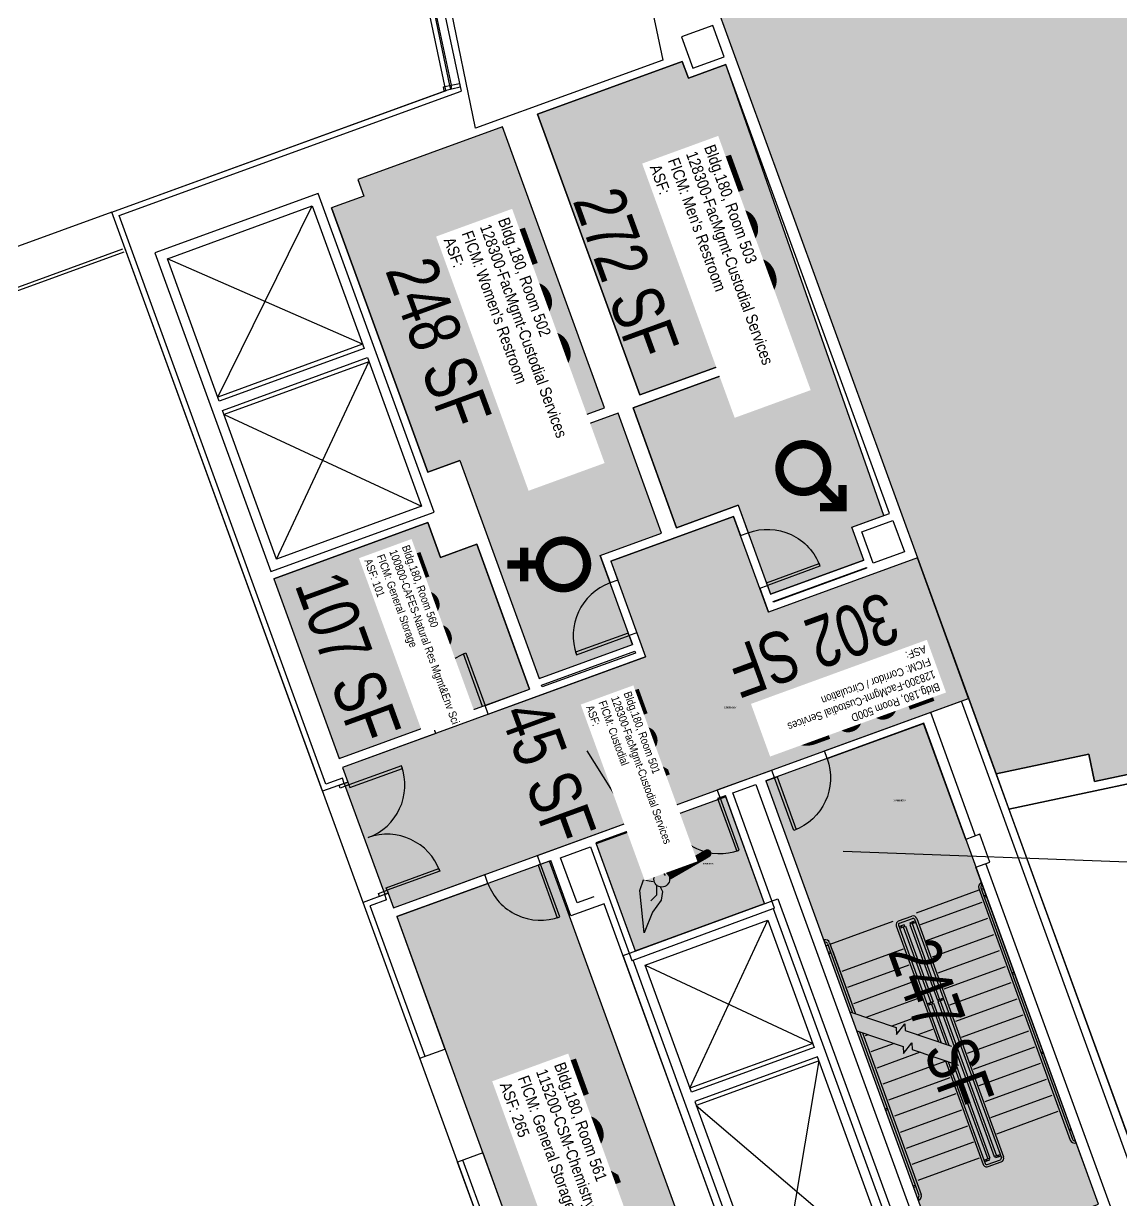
# Model space of a CAD drawing. Header units: inches. Extents: x 69212140 to 69217823, y 27675428 to 27678928.
# Drawn here: x 69214356 to 69215062, y 27677492 to 27678248 of the extents above; entities that cross this region are included whole.
import ezdxf
from ezdxf.enums import TextEntityAlignment as Align

# ---------------------------------------------------------------- set-up
doc = ezdxf.new("R2010")
doc.units = ezdxf.units.IN
doc.header["$LTSCALE"] = 0.25
doc.header["$MEASUREMENT"] = 0
doc.layers.get('0').update_dxf_attribs({"linetype": 'CONTINUOUS'})
for name, color, linetype in [('A-DOOR', 2, 'CONTINUOUS'), ('A-FLOR', 3, 'CONTINUOUS'), ('A-GLAZ', 1, 'CONTINUOUS'), ('A-IDEN-ICON', 4, 'CONTINUOUS'), ('A-IDEN-RNUM', 7, 'CONTINUOUS'), ('A-IDEN-SNUM', 4, 'CONTINUOUS'), ('A-IDEN-VNUM', 4, 'CONTINUOUS'), ('A-ROOF', 2, 'CONTINUOUS'), ('A-WALL', 5, 'CONTINUOUS'), ('AREA-ASSIGN', 7, 'CONTINUOUS'), ('AREA-GROSS', 1, 'CONTINUOUS'), ('AREA-TEXT', 3, 'CONTINUOUS'), ('Rooms-Category-Color', 7, 'CONTINUOUS'), ('Rooms-College-Color', 7, 'CONTINUOUS'), ('Rooms-Department-Color', 7, 'CONTINUOUS'), ('Rooms-Division-Color', 7, 'CONTINUOUS'), ('Rooms-Information', 7, 'CONTINUOUS')]:
    doc.layers.add(name, color=color, linetype=linetype)
doc.styles.add('CP_AREA', font='arial.ttf', dxfattribs={"height": 15})
doc.styles.add('CP_ROOMSNUMBER', font='arial.ttf', dxfattribs={"height": 1})
doc.styles.add('CP_ROOMVNUMBER', font='arial.ttf', dxfattribs={"width": 0.85, "height": 0.075})

# ---------------------------------------------------------------- blocks, each defined once
blk = doc.blocks.new('Z08D36')
at = {"linetype": 'Continuous', "lineweight": -3}
blk.add_lwpolyline([(-18, 0), (-16.25, 0), (-16.25, 36), (-18, 36)], close=True, dxfattribs=at)
blk.add_arc((-18, 0), 36, 0, 90)
blk = doc.blocks.new('Z08DD72')
at = {"linetype": 'Continuous', "lineweight": -3}
for points in [[(-36, 0), (-34.25, 0), (-34.25, 36), (-36, 36)], [(36, 0), (34.25, 0), (34.25, 36), (36, 36)]]:
    blk.add_lwpolyline(points, close=True, dxfattribs=at)
for centre, start, end in [((-36, 0), 0, 90), ((36, 0), 90, 180)]:
    blk.add_arc(centre, 36, start, end)
blk = doc.blocks.new('door-30')
blk.add_lwpolyline([(0, 0), (1.75, 0), (1.75, 36), (0, 36)], close=True)
blk.add_arc((0, 0), 36, 0, 90)
blk = doc.blocks.new('CPWOMEN')
at = {"const_width": 0.015}
blk.add_lwpolyline([(-0.0375, 0, 1), (0.0475, 0, 1)], format="xyb", close=True, dxfattribs=at)
for points in [[(0.005, -0.04), (0.005, -0.1)], [(-0.025, -0.07), (0.035, -0.07)]]:
    blk.add_lwpolyline(points, dxfattribs=at)
blk = doc.blocks.new('CPMEN')
at = {"const_width": 0.015}
for points in [[(0.055, 0.01), (0.055, 0.05), (0.015, 0.05)], [(0.0151, 0.0101), (0.055, 0.05)]]:
    blk.add_lwpolyline(points, dxfattribs=at)
blk.add_lwpolyline([(-0.0575, -0.02, 1), (0.0275, -0.02, 1)], format="xyb", close=True, dxfattribs=at)
blk = doc.blocks.new('CPCUST')
for p, q in [((0.0262, -0.0408), (0.0446, -0.0406)), ((0.0297, -0.0341), (0.0376, -0.0302)), ((0.0376, -0.0302), (0.0533, -0.0324)), ((0.0446, -0.0406), (0.0543, -0.0505)), ((0.0533, -0.0324), (0.0745, -0.0479)), ((0.0171, -0.0639), (0.02, -0.0466)), ((0.1117, -0.0625), (0.0358, -0.0705)), ((0.0745, -0.0479), (0.1117, -0.0625)), ((0.0358, -0.0705), (0.0171, -0.0639))]:
    blk.add_line(p, q)
at = {"const_width": 0.015}
blk.add_lwpolyline([(-0.03, 0.05), (0.01, -0.0193)], dxfattribs=at)
at = {"const_width": 0.0075}
blk.add_lwpolyline([(-0.0332, 0.0481, 1), (-0.0268, 0.0519, 1)], format="xyb", close=True, dxfattribs=at)
blk.add_circle((0.0158, -0.0313), 0.0141)

msp = doc.modelspace()

# ---------------------------------------------------------------- hatches: boundary and pattern name
at = {"layer": 'Rooms-Category-Color', "true_color": 0xadadad}
for points in [[(69215315.18, 27678367.39), (69215160.23, 27678367.39), (69215157.59, 27678348.6), (69215097.52, 27678348.49), (69215097.52, 27678366.49), (69214986.9, 27678366.49), (69214986.9, 27678348.51), (69214842.9, 27678348.51), (69214842.9, 27678372.51), (69214741.07, 27678372.51), (69214766.4, 27678252.86), (69214799.67, 27678264.97), (69214930.75, 27677904.84), (69214981.25, 27677766.09), (69215040.74, 27677778.79), (69215044.49, 27677761.19), (69215285.82, 27677812.48), (69215282.08, 27677830.09), (69215375.98, 27677850.05), (69215380.97, 27677826.57), (69215520.1, 27677856.18), (69215498.61, 27677957.26), (69215315.18, 27677957.26), (69215315.18, 27677990.01), (69215336.69, 27677990.01), (69215336.69, 27678176.01), (69215315.18, 27678176.01)], [(69214779.52, 27678223.84), (69214686.49, 27678189.99), (69214752.16, 27678009.57), (69214808.54, 27678030.09), (69214810.68, 27678024.21), (69214747.84, 27678001.34), (69214775.88, 27677924.29), (69214815.47, 27677938.68), (69214836.25, 27677881.6), (69214896.15, 27677903.4), (69214888.46, 27677924.55), (69214909.13, 27677932.08), (69214807.61, 27678221.97), (69214783.41, 27678213.17)], [(69214554.12, 27678129.71), (69214615.91, 27677959.97), (69214636.58, 27677967.49), (69214687.54, 27677827.49), (69214747.44, 27677849.28), (69214726.67, 27677906.36), (69214766.25, 27677920.77), (69214738.21, 27677997.84), (69214675.36, 27677974.96), (69214673.23, 27677980.84), (69214729.61, 27678001.35), (69214663.94, 27678181.77), (69214570.91, 27678147.92), (69214574.82, 27678137.25)], [(69214930.75, 27677904.84), (69214834.9, 27677869.95), (69214812.5, 27677931.49), (69214733.57, 27677902.76), (69214755.97, 27677841.22), (69214561.11, 27677770.25), (69214564.53, 27677760.86), (69214562.24, 27677760.02), (69214588.23, 27677688.61), (69214590.52, 27677689.44), (69214593.94, 27677680.06), (69214963.58, 27677814.62)], [(69214833.19, 27677761.56), (69214945.56, 27677452.63), (69215047.05, 27677489.57), (69214934.88, 27677798.59)], [(69214724.14, 27677721.09), (69214749.3, 27677652.31), (69214832.36, 27677682.79), (69214807.48, 27677751.41)]]:
    msp.add_hatch(color=253, dxfattribs=at).paths.add_polyline_path(points)
at = {"layer": 'Rooms-Category-Color', "true_color": 0xe3c5e1}
for points in [[(69214516.98, 27677891.51), (69214559.05, 27677775.93), (69214681.33, 27677820.43), (69214672.09, 27677845.8), (69214647.41, 27677913.6), (69214624.16, 27677905.14), (69214616, 27677927.55)], [(69214595.99, 27677674.42), (69214721.44, 27677329.74), (69214819.53, 27677365.44), (69214694.08, 27677710.11)]]:
    msp.add_hatch(color=254, dxfattribs=at).paths.add_polyline_path(points)
at = {"layer": 'Rooms-College-Color', "true_color": 0xadadad}
for points in [[(69215315.18, 27678367.39), (69215160.23, 27678367.39), (69215157.59, 27678348.6), (69215097.52, 27678348.49), (69215097.52, 27678366.49), (69214986.9, 27678366.49), (69214986.9, 27678348.51), (69214842.9, 27678348.51), (69214842.9, 27678372.51), (69214741.07, 27678372.51), (69214766.4, 27678252.86), (69214799.67, 27678264.97), (69214930.75, 27677904.84), (69214981.25, 27677766.09), (69215040.74, 27677778.79), (69215044.49, 27677761.19), (69215285.82, 27677812.48), (69215282.08, 27677830.09), (69215375.98, 27677850.05), (69215380.97, 27677826.57), (69215520.1, 27677856.18), (69215498.61, 27677957.26), (69215315.18, 27677957.26), (69215315.18, 27677990.01), (69215336.69, 27677990.01), (69215336.69, 27678176.01), (69215315.18, 27678176.01)], [(69214779.52, 27678223.84), (69214686.49, 27678189.99), (69214752.16, 27678009.57), (69214808.54, 27678030.09), (69214810.68, 27678024.21), (69214747.84, 27678001.34), (69214775.88, 27677924.29), (69214815.47, 27677938.68), (69214836.25, 27677881.6), (69214896.15, 27677903.4), (69214888.46, 27677924.55), (69214909.13, 27677932.08), (69214807.61, 27678221.97), (69214783.41, 27678213.17)], [(69214554.12, 27678129.71), (69214615.91, 27677959.97), (69214636.58, 27677967.49), (69214687.54, 27677827.49), (69214747.44, 27677849.28), (69214726.67, 27677906.36), (69214766.25, 27677920.77), (69214738.21, 27677997.84), (69214675.36, 27677974.96), (69214673.23, 27677980.84), (69214729.61, 27678001.35), (69214663.94, 27678181.77), (69214570.91, 27678147.92), (69214574.82, 27678137.25)], [(69214930.75, 27677904.84), (69214834.9, 27677869.95), (69214812.5, 27677931.49), (69214733.57, 27677902.76), (69214755.97, 27677841.22), (69214561.11, 27677770.25), (69214564.53, 27677760.86), (69214562.24, 27677760.02), (69214588.23, 27677688.61), (69214590.52, 27677689.44), (69214593.94, 27677680.06), (69214963.58, 27677814.62)], [(69214833.19, 27677761.56), (69214945.56, 27677452.63), (69215047.05, 27677489.57), (69214934.88, 27677798.59)], [(69214724.14, 27677721.09), (69214749.3, 27677652.31), (69214832.36, 27677682.79), (69214807.48, 27677751.41)]]:
    msp.add_hatch(color=253, dxfattribs=at).paths.add_polyline_path(points)
at = {"layer": 'Rooms-College-Color', "true_color": 0xffe090}
for points in [[(69214516.98, 27677891.51), (69214559.05, 27677775.93), (69214681.33, 27677820.43), (69214672.09, 27677845.8), (69214647.41, 27677913.6), (69214624.16, 27677905.14), (69214616, 27677927.55)], [(69214595.99, 27677674.42), (69214721.44, 27677329.74), (69214819.53, 27677365.44), (69214694.08, 27677710.11)]]:
    msp.add_hatch(color=41, dxfattribs=at).paths.add_polyline_path(points)
at = {"layer": 'Rooms-Department-Color', "true_color": 0xacacac}
for points in [[(69215315.18, 27678367.39), (69215160.23, 27678367.39), (69215157.59, 27678348.6), (69215097.52, 27678348.49), (69215097.52, 27678366.49), (69214986.9, 27678366.49), (69214986.9, 27678348.51), (69214842.9, 27678348.51), (69214842.9, 27678372.51), (69214741.07, 27678372.51), (69214766.4, 27678252.86), (69214799.67, 27678264.97), (69214930.75, 27677904.84), (69214981.25, 27677766.09), (69215040.74, 27677778.79), (69215044.49, 27677761.19), (69215285.82, 27677812.48), (69215282.08, 27677830.09), (69215375.98, 27677850.05), (69215380.97, 27677826.57), (69215520.1, 27677856.18), (69215498.61, 27677957.26), (69215315.18, 27677957.26), (69215315.18, 27677990.01), (69215336.69, 27677990.01), (69215336.69, 27678176.01), (69215315.18, 27678176.01)], [(69214779.52, 27678223.84), (69214686.49, 27678189.99), (69214752.16, 27678009.57), (69214808.54, 27678030.09), (69214810.68, 27678024.21), (69214747.84, 27678001.34), (69214775.88, 27677924.29), (69214815.47, 27677938.68), (69214836.25, 27677881.6), (69214896.15, 27677903.4), (69214888.46, 27677924.55), (69214909.13, 27677932.08), (69214807.61, 27678221.97), (69214783.41, 27678213.17)], [(69214554.12, 27678129.71), (69214615.91, 27677959.97), (69214636.58, 27677967.49), (69214687.54, 27677827.49), (69214747.44, 27677849.28), (69214726.67, 27677906.36), (69214766.25, 27677920.77), (69214738.21, 27677997.84), (69214675.36, 27677974.96), (69214673.23, 27677980.84), (69214729.61, 27678001.35), (69214663.94, 27678181.77), (69214570.91, 27678147.92), (69214574.82, 27678137.25)], [(69214930.75, 27677904.84), (69214834.9, 27677869.95), (69214812.5, 27677931.49), (69214733.57, 27677902.76), (69214755.97, 27677841.22), (69214561.11, 27677770.25), (69214564.53, 27677760.86), (69214562.24, 27677760.02), (69214588.23, 27677688.61), (69214590.52, 27677689.44), (69214593.94, 27677680.06), (69214963.58, 27677814.62)], [(69214833.19, 27677761.56), (69214945.56, 27677452.63), (69215047.05, 27677489.57), (69214934.88, 27677798.59)], [(69214724.14, 27677721.09), (69214749.3, 27677652.31), (69214832.36, 27677682.79), (69214807.48, 27677751.41)]]:
    msp.add_hatch(color=253, dxfattribs=at).paths.add_polyline_path(points)
at = {"layer": 'Rooms-Department-Color', "true_color": 0xe3c5e1}
msp.add_hatch(color=254, dxfattribs=at).paths.add_polyline_path([(69214516.98, 27677891.51), (69214559.05, 27677775.93), (69214681.33, 27677820.43), (69214672.09, 27677845.8), (69214647.41, 27677913.6), (69214624.16, 27677905.14), (69214616, 27677927.55)])
at = {"layer": 'Rooms-Department-Color', "true_color": 0xffe090}
msp.add_hatch(color=41, dxfattribs=at).paths.add_polyline_path([(69214595.99, 27677674.42), (69214721.44, 27677329.74), (69214819.53, 27677365.44), (69214694.08, 27677710.11)])
at = {"layer": 'Rooms-Division-Color', "true_color": 0xadadad}
for points in [[(69215315.18, 27678367.39), (69215160.23, 27678367.39), (69215157.59, 27678348.6), (69215097.52, 27678348.49), (69215097.52, 27678366.49), (69214986.9, 27678366.49), (69214986.9, 27678348.51), (69214842.9, 27678348.51), (69214842.9, 27678372.51), (69214741.07, 27678372.51), (69214766.4, 27678252.86), (69214799.67, 27678264.97), (69214930.75, 27677904.84), (69214981.25, 27677766.09), (69215040.74, 27677778.79), (69215044.49, 27677761.19), (69215285.82, 27677812.48), (69215282.08, 27677830.09), (69215375.98, 27677850.05), (69215380.97, 27677826.57), (69215520.1, 27677856.18), (69215498.61, 27677957.26), (69215315.18, 27677957.26), (69215315.18, 27677990.01), (69215336.69, 27677990.01), (69215336.69, 27678176.01), (69215315.18, 27678176.01)], [(69214779.52, 27678223.84), (69214686.49, 27678189.99), (69214752.16, 27678009.57), (69214808.54, 27678030.09), (69214810.68, 27678024.21), (69214747.84, 27678001.34), (69214775.88, 27677924.29), (69214815.47, 27677938.68), (69214836.25, 27677881.6), (69214896.15, 27677903.4), (69214888.46, 27677924.55), (69214909.13, 27677932.08), (69214807.61, 27678221.97), (69214783.41, 27678213.17)], [(69214554.12, 27678129.71), (69214615.91, 27677959.97), (69214636.58, 27677967.49), (69214687.54, 27677827.49), (69214747.44, 27677849.28), (69214726.67, 27677906.36), (69214766.25, 27677920.77), (69214738.21, 27677997.84), (69214675.36, 27677974.96), (69214673.23, 27677980.84), (69214729.61, 27678001.35), (69214663.94, 27678181.77), (69214570.91, 27678147.92), (69214574.82, 27678137.25)], [(69214930.75, 27677904.84), (69214834.9, 27677869.95), (69214812.5, 27677931.49), (69214733.57, 27677902.76), (69214755.97, 27677841.22), (69214561.11, 27677770.25), (69214564.53, 27677760.86), (69214562.24, 27677760.02), (69214588.23, 27677688.61), (69214590.52, 27677689.44), (69214593.94, 27677680.06), (69214963.58, 27677814.62)], [(69214833.19, 27677761.56), (69214945.56, 27677452.63), (69215047.05, 27677489.57), (69214934.88, 27677798.59)], [(69214724.14, 27677721.09), (69214749.3, 27677652.31), (69214832.36, 27677682.79), (69214807.48, 27677751.41)]]:
    msp.add_hatch(color=253, dxfattribs=at).paths.add_polyline_path(points)
at = {"layer": 'Rooms-Division-Color', "true_color": 0xe3c5e1}
msp.add_hatch(color=254, dxfattribs=at).paths.add_polyline_path([(69214516.98, 27677891.51), (69214559.05, 27677775.93), (69214681.33, 27677820.43), (69214672.09, 27677845.8), (69214647.41, 27677913.6), (69214624.16, 27677905.14), (69214616, 27677927.55)])
at = {"layer": 'Rooms-Division-Color', "true_color": 0xffe090}
msp.add_hatch(color=41, dxfattribs=at).paths.add_polyline_path([(69214595.99, 27677674.42), (69214721.44, 27677329.74), (69214819.53, 27677365.44), (69214694.08, 27677710.11)])

# ---------------------------------------------------------------- linework, layer by layer
at = {"layer": 'A-DOOR'}
for points in [[(69214559.58, 27677756.92), (69214558.89, 27677758.8), (69214564.53, 27677760.86), (69214565.22, 27677758.98)], [(69214584.89, 27677687.39), (69214584.2, 27677689.27), (69214589.84, 27677691.32), (69214590.52, 27677689.44)]]:
    msp.add_lwpolyline(points, close=True, dxfattribs=at)
at = {"layer": 'A-FLOR'}
for p, q in [((69214972.15, 27677694.8), (69214971.63, 27677696.22)), ((69214970.07, 27677692.48), (69215028.9, 27677530.83)), ((69214971.48, 27677692.99), (69215030.31, 27677531.35)), ((69214974.78, 27677688.25), (69214973.39, 27677687.74)), ((69214975.12, 27677687.31), (69214973.73, 27677686.8)), ((69214932.74, 27677669.31), (69214972.2, 27677683.68)), ((69214784.41, 27677564.25), (69214834.46, 27677672.1)), ((69214918.6, 27677671.62), (69214927.06, 27677674.69)), ((69214919.11, 27677670.21), (69214927.57, 27677673.28)), ((69214927.81, 27677671.16), (69214929.22, 27677671.68)), ((69214928.85, 27677672.69), (69214984.6, 27677519.52)), ((69214930.26, 27677673.2), (69214986.01, 27677520.03)), ((69214936.5, 27677658.98), (69214975.96, 27677673.34)), ((69214917.1, 27677668.41), (69214944.18, 27677594.01)), ((69214918.51, 27677668.92), (69214946, 27677593.4)), ((69214920.3, 27677668.43), (69214918.89, 27677667.92)), ((69214920.64, 27677667.49), (69214919.23, 27677666.98)), ((69214921.58, 27677667.83), (69214922.99, 27677668.35)), ((69214921.58, 27677667.83), (69214939.28, 27677619.19)), ((69214922.99, 27677668.35), (69214940.68, 27677619.71)), ((69214927.21, 27677669.88), (69214925.8, 27677669.37)), ((69214925.8, 27677669.37), (69214943.5, 27677620.73)), ((69214927.21, 27677669.88), (69214944.91, 27677621.24)), ((69214928.15, 27677670.22), (69214929.56, 27677670.74)), ((69214871.13, 27677658.03), (69214870.61, 27677659.45)), ((69214872.81, 27677657.08), (69214889.02, 27677612.53)), ((69214874.22, 27677657.59), (69214890.84, 27677611.92)), ((69214940.26, 27677648.64), (69214979.73, 27677663)), ((69214874.71, 27677651.85), (69214873.28, 27677651.33)), ((69214875.05, 27677650.91), (69214873.63, 27677650.39)), ((69214876, 27677652.69), (69214890.84, 27677611.92)), ((69214921.47, 27677653.5), (69214882, 27677639.14)), ((69214944.03, 27677638.3), (69214983.49, 27677652.67)), ((69214755.68, 27677643.18), (69214863.34, 27677592.97)), ((69214925.23, 27677643.17), (69214885.76, 27677628.8)), ((69214947.79, 27677627.97), (69214987.25, 27677642.33)), ((69214992.82, 27677638.67), (69214991.41, 27677638.16)), ((69214993.16, 27677637.73), (69214991.75, 27677637.22)), ((69214928.99, 27677632.83), (69214889.52, 27677618.47)), ((69214951.55, 27677617.63), (69214991.01, 27677631.99)), ((69214932.75, 27677622.49), (69214897.53, 27677609.68)), ((69214938.34, 27677618.85), (69214936.93, 27677618.34)), ((69214939.28, 27677619.19), (69214940.69, 27677619.71)), ((69214939.62, 27677618.25), (69214941.03, 27677618.77)), ((69214939.62, 27677618.25), (69214949.03, 27677592.38)), ((69214941.03, 27677618.77), (69214950.85, 27677591.77)), ((69214944.91, 27677621.24), (69214943.5, 27677620.73)), ((69214945.25, 27677620.3), (69214943.84, 27677619.79)), ((69214943.84, 27677619.79), (69214962.06, 27677569.67)), ((69214945.25, 27677620.3), (69214963.47, 27677570.18)), ((69214945.84, 27677621.58), (69214947.26, 27677622.1)), ((69214946.19, 27677620.64), (69214947.6, 27677621.16)), ((69214955.31, 27677607.29), (69214994.78, 27677621.66)), ((69214936.52, 27677612.16), (69214914.26, 27677604.06)), ((69214938.68, 27677617.91), (69214937.27, 27677617.4)), ((69214959.07, 27677596.96), (69214998.54, 27677611.32)), ((69214893.47, 27677600.32), (69214931.64, 27677495.44)), ((69214895.29, 27677599.71), (69214933.05, 27677495.95)), ((69214895.29, 27677599.71), (69214933.05, 27677495.95)), ((69214898.94, 27677598.48), (69214897.05, 27677597.79)), ((69214940.28, 27677601.82), (69214930.99, 27677598.44)), ((69214962.84, 27677586.62), (69215002.3, 27677600.98)), ((69214915.67, 27677592.86), (69214900.81, 27677587.46)), ((69214944.04, 27677591.48), (69214943.96, 27677591.46)), ((69214966.6, 27677576.28), (69215006.06, 27677590.65)), ((69214839.17, 27677413.77), (69214867.45, 27677581.7)), ((69214932.4, 27677587.25), (69214904.57, 27677577.12)), ((69214948.19, 27677581.29), (69214908.33, 27677566.78)), ((69214948.63, 27677581.8), (69214972.85, 27677515.24)), ((69214950.45, 27677581.18), (69214974.26, 27677515.76)), ((69214970.36, 27677565.95), (69215009.82, 27677580.31)), ((69215011.39, 27677587.61), (69215009.98, 27677587.1)), ((69215011.73, 27677586.67), (69215010.32, 27677586.16)), ((69214953.48, 27677580.17), (69214957.86, 27677568.14)), ((69214955.3, 27677579.56), (69214959.27, 27677568.65)), ((69214951.56, 27677570.81), (69214912.1, 27677556.45)), ((69214956.92, 27677567.79), (69214955.51, 27677567.28)), ((69214957.26, 27677566.85), (69214955.85, 27677566.34)), ((69214957.86, 27677568.14), (69214959.27, 27677568.65)), ((69214958.2, 27677567.2), (69214959.61, 27677567.71)), ((69214958.2, 27677567.2), (69214975.86, 27677518.67)), ((69214959.61, 27677567.71), (69214977.27, 27677519.18)), ((69214963.47, 27677570.18), (69214962.06, 27677569.67)), ((69214963.81, 27677569.24), (69214962.4, 27677568.73)), ((69214962.4, 27677568.73), (69214980.05, 27677520.19)), ((69214963.81, 27677569.24), (69214981.46, 27677520.7)), ((69214964.41, 27677570.52), (69214965.82, 27677571.03)), ((69214964.75, 27677569.58), (69214966.16, 27677570.09)), ((69214974.12, 27677555.61), (69215013.59, 27677569.97)), ((69214955.33, 27677560.47), (69214915.86, 27677546.11)), ((69214977.89, 27677545.27), (69215017.35, 27677559.64)), ((69214788.52, 27677552.97), (69214918.11, 27677442.5)), ((69214911.3, 27677551.2), (69214909.89, 27677550.69)), ((69214911.65, 27677550.26), (69214910.24, 27677549.75)), ((69214959.09, 27677550.14), (69214919.62, 27677535.77)), ((69214981.65, 27677534.94), (69215021.11, 27677549.3)), ((69214962.85, 27677539.8), (69214923.38, 27677525.44)), ((69215029.38, 27677538.14), (69215027.94, 27677537.61)), ((69215029.73, 27677537.2), (69215028.28, 27677536.67)), ((69214966.61, 27677529.46), (69214927.15, 27677515.1)), ((69215031.99, 27677530.39), (69215032.51, 27677528.97)), ((69214981.46, 27677520.7), (69214980.05, 27677520.19)), ((69214982.4, 27677521.05), (69214983.81, 27677521.56)), ((69214982.74, 27677520.11), (69214984.15, 27677520.62)), ((69214970.37, 27677519.13), (69214930.91, 27677504.76)), ((69214974.92, 27677518.33), (69214973.51, 27677517.81)), ((69214975.27, 27677517.39), (69214973.86, 27677516.87)), ((69214975.54, 27677515.16), (69214984, 27677518.24)), ((69214975.86, 27677518.67), (69214977.27, 27677519.18)), ((69214976.06, 27677513.75), (69214984.51, 27677516.83)), ((69214929.35, 27677501.75), (69214927.9, 27677501.22)), ((69214929.69, 27677500.81), (69214928.24, 27677500.28)), ((69214930.97, 27677493.62), (69214931.49, 27677492.2))]:
    msp.add_line(p, q, dxfattribs=at)
at = {"layer": 'A-FLOR', "elevation": 0}
for points in [[(69214927.81, 27677671.16), (69214928.15, 27677670.22), (69214926.27, 27677669.54), (69214925.93, 27677670.48)], [(69214945.84, 27677621.58), (69214946.19, 27677620.64), (69214944.31, 27677619.96), (69214943.97, 27677620.9)], [(69214964.41, 27677570.52), (69214964.75, 27677569.58), (69214962.87, 27677568.9), (69214962.53, 27677569.84)], [(69214982.4, 27677521.05), (69214982.74, 27677520.11), (69214980.86, 27677519.42), (69214980.52, 27677520.36)]]:
    msp.add_lwpolyline(points, close=True, dxfattribs=at)
for points in [[(69214928.62, 27677670.4), (69214928.15, 27677670.22), (69214927.81, 27677671.16), (69214928.28, 27677671.33)], [(69214946.66, 27677620.81), (69214946.19, 27677620.64), (69214945.84, 27677621.58), (69214946.31, 27677621.75)], [(69214965.22, 27677569.75), (69214964.75, 27677569.58), (69214964.41, 27677570.52), (69214964.88, 27677570.69)], [(69214983.21, 27677520.28), (69214982.74, 27677520.11), (69214982.4, 27677521.05), (69214982.87, 27677521.22)]]:
    msp.add_lwpolyline(points, dxfattribs=at)
at = {"layer": 'A-FLOR'}
for points in [[(69214920.17, 27677667.32), (69214920.64, 27677667.49), (69214920.3, 27677668.43), (69214919.83, 27677668.26)], [(69214938.21, 27677617.74), (69214938.68, 27677617.91), (69214938.34, 27677618.85), (69214937.87, 27677618.68)], [(69214887.17, 27677613.15), (69214917.06, 27677603.12), (69214917.17, 27677598.73), (69214922.64, 27677605.59), (69214922.75, 27677601.21), (69214952.63, 27677591.18)], [(69214891.62, 27677600.94), (69214921.51, 27677590.9), (69214921.62, 27677586.52), (69214927.09, 27677593.38), (69214927.2, 27677588.99), (69214957.07, 27677578.96)], [(69214863.34, 27677592.97), (69214863.34, 27677592.97), (69214784.41, 27677564.25)], [(69214867.45, 27677581.7), (69214867.45, 27677581.7), (69214788.52, 27677552.97)], [(69214956.79, 27677566.68), (69214957.26, 27677566.85), (69214956.92, 27677567.79), (69214956.45, 27677567.62)], [(69214985.26, 27677522.09), (69214985.6, 27677521.15)], [(69214974.8, 27677517.22), (69214975.27, 27677517.39), (69214974.92, 27677518.33), (69214974.45, 27677518.16)]]:
    msp.add_lwpolyline(points, dxfattribs=at)
for points in [[(69214920.3, 27677668.43), (69214920.64, 27677667.49), (69214922.52, 27677668.18), (69214922.18, 27677669.12)], [(69214938.34, 27677618.85), (69214938.68, 27677617.91), (69214940.56, 27677618.59), (69214940.22, 27677619.53)], [(69214956.92, 27677567.79), (69214957.26, 27677566.85), (69214959.14, 27677567.54), (69214958.8, 27677568.48)], [(69214974.92, 27677518.33), (69214975.27, 27677517.39), (69214977.14, 27677518.07), (69214976.8, 27677519.01)]]:
    msp.add_lwpolyline(points, close=True, dxfattribs=at)
for centre, radius, start, end in [((69214972.89, 27677693.5, 0), 3, 114.78005, 200.00005), ((69214972.89, 27677693.5, 0), 1.5, 119.59378, 200.00005), ((69214919.45, 27677669.27), 2.5, 110, 200), ((69214927.91, 27677672.34), 2.5, 20, 110), ((69214927.91, 27677672.34), 1, 20, 110), ((69214919.45, 27677669.27), 1, 110, 200), ((69214871.4, 27677656.56, 0), 3, 19.99995, 105.21995), ((69214871.4, 27677656.56, 0), 1.5, 19.99995, 100.40622), ((69215031.72, 27677531.87, 0), 3, 199.99995, 285.21995), ((69215031.72, 27677531.87, 0), 1.5, 199.99995, 280.40622), ((69214983.66, 27677519.18), 2.5, 290, 20), ((69214975.2, 27677516.1), 2.5, 200, 290), ((69214975.2, 27677516.1), 1, 200, 290), ((69214983.66, 27677519.18), 1, 290, 20), ((69214930.23, 27677494.93, 0), 1.5, 299.59378, 20.00005), ((69214930.23, 27677494.93, 0), 3, 294.78005, 20.00005)]:
    msp.add_arc(centre, radius, start, end, dxfattribs=at)
at = {"layer": 'A-GLAZ'}
for p, q in [((69214569.38, 27678524.5), (69214637.33, 27678204.82)), ((69214618.43, 27678262.47), (69214629.94, 27678208.33)), ((69214619.41, 27678262.68), (69214630.92, 27678208.54)), ((69214480.89, 27678008.2), (69214541.67, 27678131.03)), ((69214574.04, 27678042.11), (69214448.52, 27678097.13)), ((69214574.04, 27678042.11), (69214480.89, 27678008.2)), ((69214578.14, 27678030.83), (69214484.99, 27677996.93)), ((69214518.77, 27677904.13), (69214578.14, 27678030.83)), ((69214484.99, 27677996.93), (69214611.92, 27677938.04)), ((69214929.98, 27677676.82), (69214970.41, 27677691.53)), ((69214971.82, 27677692.04), (69214973.21, 27677692.55)), ((69214874.56, 27677656.66), (69214914.96, 27677671.37)), ((69214871.72, 27677655.63), (69214873.15, 27677656.15))]:
    msp.add_line(p, q, dxfattribs=at)
for points in [[(69214779.09, 27678239.66), (69214786.4, 27678219.57), (69214806.48, 27678226.89), (69214799.17, 27678246.97)], [(69214626.03, 27678207.5), (69214629.94, 27678208.33), (69214630.15, 27678207.35), (69214631.13, 27678207.56), (69214630.92, 27678208.54), (69214636.3, 27678209.68), (69214636.82, 27678207.23), (69214631.44, 27678206.09), (69214631.23, 27678207.07), (69214630.25, 27678206.86), (69214630.46, 27678205.88), (69214626.55, 27678205.05)], [(69214515.03, 27677896.12), (69214619.93, 27677934.3), (69214545.41, 27678139.04), (69214440.51, 27678100.86)], [(69214902.17, 27677901.48), (69214894.86, 27677921.56), (69214914.95, 27677928.88), (69214922.26, 27677908.8)], [(69214837.96, 27677876.9), (69214897.86, 27677898.71), (69214898.03, 27677898.25), (69214838.12, 27677876.44)], [(69214689.12, 27677823.14), (69214749.02, 27677844.94), (69214749.45, 27677843.77), (69214689.55, 27677821.96)], [(69214741.45, 27677649.4), (69214841, 27677685.93), (69214932.18, 27677435.65), (69214832.45, 27677399.35)], [(69214747.85, 27677646.42), (69214838.02, 27677679.51), (69214925.77, 27677438.64), (69214835.43, 27677405.76)]]:
    msp.add_lwpolyline(points, close=True, dxfattribs=at)
for points in [[(69214822.28, 27677357.88), (69214909.33, 27677389.56), (69214906.93, 27677396.14), (69214957.68, 27677414.61), (69214946.39, 27677445.62), (69215051.04, 27677483.7), (69215064.72, 27677446.12), (69215089.15, 27677455.01), (69214958.89, 27677812.91)], [(69214938.97, 27677805.67), (69214967.87, 27677726.26)], [(69214722.67, 27677687.09), (69214711.87, 27677683.16), (69214701.28, 27677712.24), (69214720.43, 27677719.21), (69214747.03, 27677646.12), (69214747.85, 27677646.42)]]:
    msp.add_lwpolyline(points, dxfattribs=at)
at = {"layer": 'A-GLAZ', "elevation": 0}
msp.add_lwpolyline([(69214838.02, 27677679.51), (69214838.77, 27677679.79), (69214811.91, 27677753.84), (69214826.72, 27677759.21), (69214941.45, 27677443.82), (69215055.86, 27677485.46), (69214974.72, 27677708.53)], dxfattribs=at)
at = {"layer": 'A-IDEN-VNUM'}
for p, q in [((69214718.07, 27677781), (69214768.53, 27677700.77)), ((69215077.25, 27677708.99), (69214883.01, 27677716.31))]:
    msp.add_line(p, q, dxfattribs=at)
at = {"layer": 'A-ROOF'}
msp.add_lwpolyline([(69214412.91, 27678127), (69214412.91, 27678127), (69212852.49, 27677559.05), (69212819.32, 27677650.2), (69212769.86, 27677632.2), (69212792.57, 27677569.83)], dxfattribs=at)
at = {"layer": 'A-WALL'}
for p, q in [((69214912.65, 27677933.36), (69214807.61, 27678221.97)), ((69214412.91, 27678127), (69214628.49, 27678205.46)), ((69214417.56, 27678124.83), (69214637.32, 27678204.82)), ((69214686.49, 27678189.98), (69214752.16, 27678009.56)), ((69214548.32, 27677754.96), (69214412.91, 27678127)), ((69214550.49, 27677759.6), (69214417.56, 27678124.83)), ((69214615.91, 27677959.97), (69214554.12, 27678129.71)), ((69214419.79, 27678103.16), (69213600.67, 27677805.03)), ((69214420.47, 27678101.28), (69213603.23, 27677803.83)), ((69214636.58, 27677967.49), (69214615.91, 27677959.97)), ((69214636.58, 27677967.49), (69214687.54, 27677827.49)), ((69214815.47, 27677938.68), (69214821.88, 27677921.07)), ((69214733.57, 27677902.76), (69214812.5, 27677931.49)), ((69214812.5, 27677931.49), (69214816.95, 27677919.27)), ((69214812.5, 27677931.49), (69214816.95, 27677919.27)), ((69214517.04, 27677891.53), (69214616, 27677927.55)), ((69214816.95, 27677919.27), (69214821.88, 27677921.07)), ((69214647.41, 27677913.6), (69214681.33, 27677820.43)), ((69214726.67, 27677906.37), (69214733.08, 27677888.75)), ((69214733.57, 27677902.76), (69214738.01, 27677890.54)), ((69214733.57, 27677902.76), (69214738.01, 27677890.54)), ((69214896.15, 27677903.4), (69214836.25, 27677881.6)), ((69214516.98, 27677891.51), (69214559.05, 27677775.93)), ((69214738.02, 27677890.54), (69214733.08, 27677888.75)), ((69214829.26, 27677885.44), (69214834.19, 27677887.24)), ((69214829.26, 27677885.44), (69214834.9, 27677869.95)), ((69214834.19, 27677887.24), (69214836.25, 27677881.6)), ((69214831.74, 27677878.64), (69214834.9, 27677869.94)), ((69214750.33, 27677856.71), (69214745.39, 27677854.92)), ((69214745.39, 27677854.92), (69214747.44, 27677849.29)), ((69214750.33, 27677856.71), (69214755.97, 27677841.21)), ((69214687.54, 27677827.49), (69214747.44, 27677849.29)), ((69214654.83, 27677804.41), (69214755.97, 27677841.22)), ((69214652.97, 27677810.11), (69214681.33, 27677820.43)), ((69214654.83, 27677804.41), (69214652.78, 27677810.04)), ((69214870.85, 27677780.87), (69214963.58, 27677814.62)), ((69214559.05, 27677775.93), (69214618.95, 27677797.73)), ((69214621.02, 27677792.05), (69214561.11, 27677770.25)), ((69214621.01, 27677792.09), (69214618.95, 27677797.73)), ((69214872.65, 27677775.94), (69214934.67, 27677798.51)), ((69214961.76, 27677724.03), (69214934.67, 27677798.51)), ((69214872.65, 27677775.94), (69214870.85, 27677780.87)), ((69214561.11, 27677770.25), (69214564.53, 27677760.86)), ((69214561, 27677763.43), (69214550.49, 27677759.6)), ((69214562.24, 27677760.02), (69214561, 27677763.43)), ((69214802.03, 27677755.83), (69214837.02, 27677768.56)), ((69214833.18, 27677761.57), (69214838.82, 27677763.63)), ((69214838.82, 27677763.61), (69214837.03, 27677768.55)), ((69214564.53, 27677760.86), (69214548.32, 27677754.96)), ((69214803.83, 27677750.89), (69214802.03, 27677755.83)), ((69214803.83, 27677750.89), (69214807.22, 27677752.12)), ((69214832.36, 27677682.79), (69214807.22, 27677752.12)), ((69214686.38, 27677713.73), (69214768.04, 27677743.45)), ((69214770, 27677738.58), (69214768.21, 27677743.51)), ((69214770, 27677738.58), (69214724, 27677721.84)), ((69214724, 27677721.84), (69214749.3, 27677652.31)), ((69214688.44, 27677708.04), (69214686.38, 27677713.73)), ((69214688.44, 27677708.06), (69214695.01, 27677710.45)), ((69214593.94, 27677680.06), (69214652.56, 27677701.39)), ((69214654.61, 27677695.74), (69214652.56, 27677701.38)), ((69214595.99, 27677674.42), (69214654.61, 27677695.75)), ((69214590.52, 27677689.44), (69214574.31, 27677683.54)), ((69214589.47, 27677685.2), (69214588.23, 27677688.61)), ((69214590.52, 27677689.44), (69214593.94, 27677680.06)), ((69214610.77, 27677583.38), (69214574.31, 27677683.54)), ((69214589.47, 27677685.2), (69214578.96, 27677681.37)), ((69214614.18, 27677584.62), (69214578.96, 27677681.37)), ((69214749.18, 27677652.27), (69214832.36, 27677682.79)), ((69214749.3, 27677652.31), (69214832.36, 27677682.8)), ((69214595.99, 27677674.42), (69214626.98, 27677589.28)), ((69214610.77, 27677583.38), (69214626.98, 27677589.28)), ((69214651.27, 27677522.55), (69214635.06, 27677516.65)), ((69214651.27, 27677522.55), (69214721.44, 27677329.74)), ((69214709.7, 27677311.58), (69214635.06, 27677516.65)), ((69214711.86, 27677316.22), (69214638.46, 27677517.89))]:
    msp.add_line(p, q, dxfattribs=at)
for points in [[(69214646.64, 27678180.93), (69214629.58, 27678263.45), (69214753.2, 27678289.71), (69214767.01, 27678224.74), (69214646.64, 27678180.93)], [(69214575.02, 27678039.41), (69214481.87, 27678005.5), (69214448.52, 27678097.13), (69214541.67, 27678131.03)], [(69214611.92, 27677938.04), (69214518.77, 27677904.13), (69214484.01, 27677999.63), (69214577.16, 27678033.53)], [(69214981.25, 27677766.09), (69214989.52, 27677743.37), (69215380.97, 27677826.57), (69215375.98, 27677850.05), (69215282.08, 27677830.09), (69215285.82, 27677812.48), (69215044.49, 27677761.19), (69215040.74, 27677778.79)], [(69214864.33, 27677590.27), (69214785.4, 27677561.54), (69214755.68, 27677643.18), (69214834.46, 27677672.1)], [(69214839.17, 27677413.77), (69214918.11, 27677442.5), (69214866.46, 27677584.4), (69214787.53, 27677555.67)]]:
    msp.add_lwpolyline(points, close=True, dxfattribs=at)
for points in [[(69214799.67, 27678264.97), (69214930.75, 27677904.84), (69214834.9, 27677869.95)], [(69214815.47, 27677938.68), (69214775.89, 27677924.28), (69214747.84, 27678001.34), (69214810.68, 27678024.21), (69214808.54, 27678030.08), (69214752.16, 27678009.56), (69214686.49, 27678189.98), (69214779.52, 27678223.84), (69214783.41, 27678213.17), (69214807.61, 27678221.97)], [(69214726.67, 27677906.36), (69214766.25, 27677920.77), (69214738.21, 27677997.83), (69214675.36, 27677974.96), (69214673.23, 27677980.83), (69214729.61, 27678001.36), (69214663.94, 27678181.78), (69214570.91, 27678147.92), (69214574.8, 27678137.24), (69214554.12, 27678129.71)], [(69214896.15, 27677903.4), (69214888.46, 27677924.55), (69214912.65, 27677933.36)], [(69214616, 27677927.55), (69214624.16, 27677905.14), (69214647.41, 27677913.6)], [(69214963.58, 27677814.62), (69215095.56, 27677452.02), (69215061.73, 27677439.71), (69215048.05, 27677477.3), (69214952.8, 27677442.63), (69214964.09, 27677411.62)], [(69214968.26, 27677706.18), (69214977.18, 27677709.43), (69214970.69, 27677727.28), (69214961.76, 27677724.03)], [(69214968.26, 27677706.18), (69214977.18, 27677709.43), (69214970.69, 27677727.28), (69214961.76, 27677724.03)], [(69214829.62, 27677407.11), (69214729.36, 27677682.61), (69214707.98, 27677674.83), (69214695.01, 27677710.45)]]:
    msp.add_lwpolyline(points, dxfattribs=at)
at = {"layer": 'A-WALL', "elevation": 0}
msp.add_lwpolyline([(69214833.19, 27677761.56), (69214945.56, 27677452.64), (69215047.05, 27677489.57), (69214968.26, 27677706.18)], dxfattribs=at)
at = {"layer": 'AREA-ASSIGN'}
msp.add_lwpolyline([(69214799.67, 27678264.97), (69214930.75, 27677904.84), (69214981.25, 27677766.09), (69215040.74, 27677778.79), (69215044.49, 27677761.19), (69215285.82, 27677812.48), (69215282.08, 27677830.09), (69215375.98, 27677850.05), (69215380.97, 27677826.57), (69215520.1, 27677856.18), (69215498.61, 27677957.26), (69215315.18, 27677957.26), (69215315.18, 27677990.01), (69215336.69, 27677990.01), (69215336.69, 27678176.01), (69215315.18, 27678176.01), (69215315.18, 27678367.39)], dxfattribs=at)
for points in [[(69214779.52, 27678223.84), (69214686.49, 27678189.99), (69214752.16, 27678009.57), (69214808.54, 27678030.09), (69214810.68, 27678024.21), (69214747.84, 27678001.34), (69214775.88, 27677924.29), (69214815.47, 27677938.68), (69214836.25, 27677881.6), (69214896.15, 27677903.4), (69214888.46, 27677924.55), (69214909.13, 27677932.08), (69214807.61, 27678221.97), (69214783.41, 27678213.17), (69214779.52, 27678223.84)], [(69214554.12, 27678129.71), (69214615.91, 27677959.97), (69214636.58, 27677967.49), (69214687.54, 27677827.49), (69214747.44, 27677849.28), (69214726.67, 27677906.36), (69214766.25, 27677920.77), (69214738.21, 27677997.84), (69214675.36, 27677974.96), (69214673.23, 27677980.84), (69214729.61, 27678001.35), (69214663.94, 27678181.77), (69214570.91, 27678147.92), (69214574.82, 27678137.25), (69214554.12, 27678129.71)], [(69214930.75, 27677904.84), (69214834.9, 27677869.95), (69214812.5, 27677931.49), (69214733.57, 27677902.76), (69214755.97, 27677841.22), (69214561.11, 27677770.25), (69214564.53, 27677760.86), (69214562.24, 27677760.02), (69214588.23, 27677688.61), (69214590.52, 27677689.44), (69214593.94, 27677680.06), (69214963.58, 27677814.62)], [(69214516.98, 27677891.51), (69214559.05, 27677775.93), (69214681.33, 27677820.43), (69214672.09, 27677845.8), (69214647.41, 27677913.6), (69214624.16, 27677905.14), (69214616, 27677927.55)], [(69214833.19, 27677761.56), (69214945.56, 27677452.63), (69215047.05, 27677489.57), (69214934.88, 27677798.59)], [(69214724.14, 27677721.09), (69214749.3, 27677652.31), (69214832.36, 27677682.79), (69214807.48, 27677751.41)], [(69214595.99, 27677674.42), (69214721.44, 27677329.74), (69214819.53, 27677365.44), (69214694.08, 27677710.11)]]:
    msp.add_lwpolyline(points, close=True, dxfattribs=at)
at = {"layer": 'AREA-GROSS'}
for points in [[(69214709.7, 27677311.58), (69214412.91, 27678127), (69214627.56, 27678205.12), (69214516.87, 27678725.85), (69214998.2, 27678828.16), (69215056.46, 27678554.04), (69214985.94, 27678528.37), (69214985.9, 27678372.51), (69215160.95, 27678372.51), (69215162.25, 27678374.54), (69215192.94, 27678592.89), (69215315.18, 27678592.89), (69215315.18, 27678648.2), (69215057.41, 27678554.38), (69214999.18, 27678828.37), (69215442.44, 27678922.59), (69215490.42, 27678696.88), (69216385.94, 27678696.88), (69216385.94, 27678708.88), (69216944.31, 27678708.88)], [(69215234.34, 27677237.24), (69215173.73, 27677522.38), (69215305.22, 27677570.24), (69215305.22, 27677810.47), (69214989.52, 27677743.37), (69215082.09, 27677489.02), (69215172.78, 27677522.03), (69215233.36, 27677237.03)]]:
    msp.add_lwpolyline(points, dxfattribs=at)

# ---------------------------------------------------------------- block references
at = {"layer": 'A-DOOR', "xscale": -1}
for name, p, rotation in [('door-30', (69214834.19, 27677887.24), 289.9999510810739), ('Z08D36', (69214635.87, 27677803.89), 19.99999999149849), ('Z08D36', (69214855.74, 27677769.77), 200.0082999881497)]:
    msp.add_blockref(name, p, dxfattribs=dict(at, rotation=rotation))
at = {"layer": 'A-DOOR'}
for name, p, rotation in [('door-30', (69214745.39, 27677854.92), 109.9999510810744), ('Z08DD72', (69214577.53, 27677725.15), 290.000000025695), ('Z08D36', (69214786.92, 27677744.73), 199.9917000118407), ('Z08D36', (69214671.52, 27677701.91), 199.9917000118407)]:
    msp.add_blockref(name, p, dxfattribs=dict(at, rotation=rotation))
at = {"layer": 'A-IDEN-ICON', "xscale": 360.0000000025632, "yscale": 360.0000000025632, "zscale": 360.0000000025632, "rotation": 270}
for name, p in [('CPMEN', (69214864.5, 27677957.2)), ('CPWOMEN', (69214703.01, 27677902.51)), ('CPCUST', (69214777.58, 27677704.16))]:
    msp.add_blockref(name, p, dxfattribs=at)

# ---------------------------------------------------------------- texts
at = {"layer": 'A-IDEN-RNUM', "style": 'CP_ROOMSNUMBER'}
for s, p in [('0503-00', (69214802.26, 27678111.47)), ('0502-00', (69214669.8, 27678064.59)), ('0560-00', (69214609.18, 27677860.13)), ('0500-D0', (69214810.41, 27677808.82)), ('0593-00', (69214919.06, 27677749.07)), ('0501-00', (69214795.9, 27677708.42)), ('0561-00', (69214701.37, 27677542.29))]:
    msp.add_text(s, height=1, dxfattribs=at).set_placement(p, align=Align.MIDDLE)
at = {"layer": 'A-IDEN-SNUM', "style": 'CP_ROOMSNUMBER'}
for s, p in [('1800050300', (69214802.26, 27678111.47)), ('1800050200', (69214669.8, 27678064.59)), ('1800056000', (69214609.18, 27677860.13)), ('18000500D0', (69214810.41, 27677808.82)), ('1800059300', (69214919.06, 27677749.07)), ('1800050100', (69214795.9, 27677708.42)), ('1800056100', (69214701.37, 27677542.29))]:
    msp.add_text(s, height=1, dxfattribs=at).set_placement(p, align=Align.MIDDLE)
at = {"layer": 'A-IDEN-VNUM', "style": 'CP_ROOMVNUMBER', "width": 0.85}
for s, height, rotation, p in [('503', 52, 290, (69214802.26, 27678111.47)), ('502', 52, 290, (69214669.8, 27678064.59)), ('560', 36, 290, (69214605.28, 27677872.31)), ('500D', 36, 200, (69214890.68, 27677813.66)), ('501', 36, 290, (69214745.59, 27677784.43)), ('561', 52, 290, (69214702.61, 27677530.74))]:
    msp.add_text(s, height=height, rotation=rotation, dxfattribs=at).set_placement(p, align=Align.MIDDLE)
at = {"layer": 'AREA-TEXT', "style": 'CP_AREA', "width": 0.75}
for s, rotation, p in [('272 SF', 290, (69214743.43, 27678087.72)), ('248 SF', 290, (69214622.96, 27678042.88)), ('107 SF', 290, (69214564.75, 27677840.9)), ('302 SF', 200, (69214863.44, 27677848.99)), ('45 SF', 290, (69214693.41, 27677767.24)), ('247 SF', 290, (69214945.94, 27677605.27))]:
    msp.add_text(s, height=33, rotation=rotation, dxfattribs=at).set_placement(p, align=Align.MIDDLE_CENTER)

# ---------------------------------------------------------------- next in the draw order: texts
at = {"layer": 'Rooms-Information', "attachment_point": 7, "style": 'CP_ROOMVNUMBER', "bg_fill": 3, "box_fill_scale": 1.5, "bg_fill_color": 256, "bg_fill_true_color": 13158600, "bg_fill_transparency": 0}
for s, insert, char_height, width, rotation in [("Bldg.180, Room 503^M^J128300-FacMgmt-Custodial Services^M^JFICM: Men's Restroom^M^JASF: ", (69214758.4, 27678155.97), 7.4286, 166.4, 290), ("Bldg.180, Room 502^M^J128300-FacMgmt-Custodial Services^M^JFICM: Women's Restroom^M^JASF: ", (69214625.93, 27678109.1), 7.4286, 166.4, 290), ('Bldg.180, Room 560^M^J100800-CAFES-Natural Res Mgmt&Env Sci^M^JFICM: General Storage^M^JASF: 101', (69214574.91, 27677903.12), 5.1429, 115.2, 290), ('Bldg.180, Room 500D^M^J128300-FacMgmt-Custodial Services^M^JFICM: Corridor / Circulation^M^JASF: ', (69214935.18, 27677849.01), 5.1429, 115.2, 200), ('Bldg.180, Room 501^M^J128300-FacMgmt-Custodial Services^M^JFICM: Custodial^M^JASF: ', (69214717.46, 27677809.09), 5.1429, 115.2, 290), ('Bldg.180, Room 561^M^J115200-CSM-Chemistry & Biochemistry^M^JFICM: General Storage^M^JASF: 265', (69214661.98, 27677566.35), 7.4286, 166.4, 290)]:
    msp.add_mtext(s, dxfattribs=dict(at, insert=insert, char_height=char_height, width=width, rotation=rotation))

doc.saveas('drawing.dxf')
